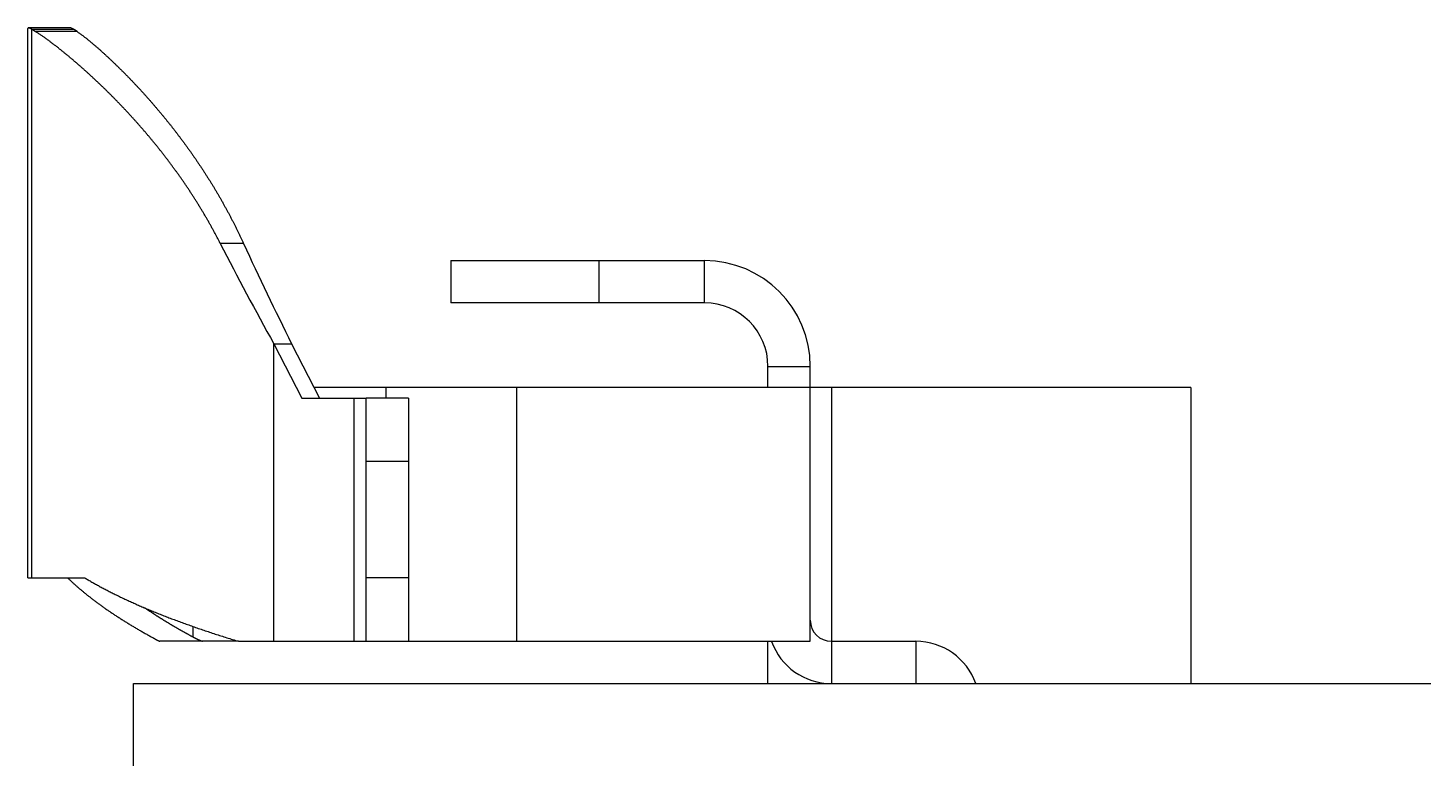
# Model space of a CAD drawing. Extents: x 16.7 to 47.9, y 2.6 to 52.9.
# Drawn here: x 16.68 to 23.28, y 29.31 to 32.77 of the extents above; entities that cross this region are included whole.
import ezdxf

# ---------------------------------------------------------------- set-up
doc = ezdxf.new("R2010")
doc.units = 0
doc.header["$LTSCALE"] = 16.335
doc.layers.get('0').update_dxf_attribs({"linetype": 'CONTINUOUS'})

msp = doc.modelspace()

# ---------------------------------------------------------------- linework, layer by layer
for p, q in [((16.6799, 30.1651), (16.6799, 32.7625)), ((16.6967, 32.7584), (16.6824, 32.7651)), ((16.8822, 32.7651), (16.6824, 32.7651)), ((16.6967, 32.7584), (16.6967, 30.1651)), ((16.6967, 32.7584), (16.8958, 32.7584)), ((16.7149, 32.7477), (16.6967, 32.7584)), ((16.9122, 32.7477), (16.7149, 32.7477)), ((16.8958, 32.7584), (16.8822, 32.7651)), ((16.9003, 32.7554), (16.8958, 32.7584)), ((16.9122, 32.7477), (16.9003, 32.7554)), ((17.6996, 31.7464), (17.5898, 31.7464)), ((18.6799, 31.6651), (18.6799, 31.4651)), ((18.6799, 31.6651), (19.8799, 31.6651)), ((19.3799, 31.6651), (19.3799, 31.4651)), ((19.8799, 31.4651), (19.8799, 31.6651)), ((19.8799, 31.4651), (18.6799, 31.4651)), ((17.8427, 29.8651), (17.8427, 31.2715)), ((17.8427, 31.2715), (17.9748, 31.0151)), ((17.8427, 31.2715), (17.9272, 31.2715)), ((17.9272, 31.2715), (18.0594, 31.0151)), ((20.1799, 31.0651), (20.1799, 31.1651)), ((20.1799, 31.1651), (20.3799, 31.1651)), ((20.3799, 29.8651), (20.3799, 31.1651)), ((17.9748, 31.0151), (18.2799, 31.0151)), ((18.3727, 31.0651), (18.0336, 31.0651)), ((18.2222, 29.8651), (18.2222, 31.0151)), ((18.2799, 29.8651), (18.2799, 31.0151)), ((18.4799, 31.0151), (18.2799, 31.0151)), ((18.3727, 31.0651), (18.3727, 31.0151)), ((18.9899, 31.0651), (18.3727, 31.0651)), ((18.4799, 31.0151), (18.4799, 29.8651)), ((18.9899, 31.0651), (18.9899, 29.8651)), ((20.4799, 31.0651), (18.9899, 31.0651)), ((20.4799, 31.0651), (20.4799, 29.6651)), ((22.1799, 31.0651), (20.4799, 31.0651)), ((22.1799, 31.0651), (22.1799, 29.6651)), ((18.4799, 30.7151), (18.2799, 30.7151)), ((16.6799, 30.1651), (16.9492, 30.1651)), ((18.4799, 30.1651), (18.2799, 30.1651)), ((17.4595, 29.9356), (17.4595, 29.8865)), ((17.6763, 29.8651), (17.3031, 29.8651)), ((17.6763, 29.8651), (18.2799, 29.8651)), ((18.2799, 29.8651), (20.3799, 29.8651)), ((20.1799, 29.6651), (20.1799, 29.8651)), ((20.4799, 29.8651), (20.8799, 29.8651)), ((20.8799, 29.8651), (20.8799, 29.6651)), ((17.1799, 28.9611), (17.1799, 29.6651)), ((17.1799, 29.6651), (47.3799, 29.6651))]:
    msp.add_line(p, q)
for points in [[(16.6824, 32.7651, 0), (16.6824, 32.7651, 0), (16.6824, 32.7651, 0), (16.6824, 32.7651, 0), (16.6823, 32.7651, 0), (16.6823, 32.7651, 0), (16.6823, 32.7651, 0), (16.6823, 32.7651, 0), (16.6822, 32.7651, 0), (16.6822, 32.7651, 0), (16.6822, 32.7651, 0), (16.6822, 32.7651, 0), (16.6821, 32.7651, 0), (16.6821, 32.7651, 0), (16.6821, 32.7651, 0), (16.6821, 32.7651, 0), (16.682, 32.7651, 0), (16.682, 32.7651, 0), (16.682, 32.7651, 0), (16.6819, 32.765, 0), (16.6819, 32.765, 0), (16.6819, 32.765, 0), (16.6819, 32.765, 0), (16.6818, 32.765, 0), (16.6818, 32.765, 0), (16.6818, 32.765, 0), (16.6818, 32.765, 0), (16.6817, 32.765, 0), (16.6817, 32.765, 0), (16.6817, 32.765, 0), (16.6817, 32.765, 0), (16.6816, 32.765, 0), (16.6816, 32.765, 0), (16.6816, 32.765, 0), (16.6816, 32.765, 0), (16.6815, 32.765, 0), (16.6815, 32.765, 0), (16.6815, 32.7649, 0), (16.6815, 32.7649, 0), (16.6814, 32.7649, 0), (16.6814, 32.7649, 0), (16.6814, 32.7649, 0), (16.6814, 32.7649, 0), (16.6813, 32.7649, 0), (16.6813, 32.7649, 0), (16.6813, 32.7649, 0), (16.6813, 32.7649, 0), (16.6813, 32.7649, 0), (16.6812, 32.7649, 0), (16.6812, 32.7648, 0), (16.6812, 32.7648, 0), (16.6812, 32.7648, 0), (16.6811, 32.7648, 0), (16.6811, 32.7648, 0), (16.6811, 32.7648, 0), (16.6811, 32.7648, 0), (16.681, 32.7648, 0), (16.681, 32.7648, 0), (16.681, 32.7647, 0), (16.681, 32.7647, 0), (16.681, 32.7647, 0), (16.6809, 32.7647, 0), (16.6809, 32.7647, 0), (16.6809, 32.7647, 0), (16.6809, 32.7647, 0), (16.6809, 32.7647, 0), (16.6808, 32.7646, 0), (16.6808, 32.7646, 0), (16.6808, 32.7646, 0), (16.6808, 32.7646, 0), (16.6808, 32.7646, 0), (16.6807, 32.7646, 0), (16.6807, 32.7645, 0), (16.6807, 32.7645, 0), (16.6807, 32.7645, 0), (16.6807, 32.7645, 0), (16.6806, 32.7645, 0), (16.6806, 32.7645, 0), (16.6806, 32.7644, 0), (16.6806, 32.7644, 0), (16.6806, 32.7644, 0), (16.6806, 32.7644, 0), (16.6805, 32.7644, 0), (16.6805, 32.7644, 0), (16.6805, 32.7643, 0), (16.6805, 32.7643, 0), (16.6805, 32.7643, 0), (16.6805, 32.7643, 0), (16.6805, 32.7643, 0), (16.6804, 32.7642, 0), (16.6804, 32.7642, 0), (16.6804, 32.7642, 0), (16.6804, 32.7642, 0), (16.6804, 32.7642, 0), (16.6804, 32.7641, 0), (16.6804, 32.7641, 0), (16.6804, 32.7641, 0), (16.6803, 32.7641, 0), (16.6803, 32.764, 0), (16.6803, 32.764, 0), (16.6803, 32.764, 0), (16.6803, 32.764, 0), (16.6803, 32.764, 0), (16.6803, 32.7639, 0), (16.6803, 32.7639, 0), (16.6803, 32.7639, 0), (16.6802, 32.7639, 0), (16.6802, 32.7638, 0), (16.6802, 32.7638, 0), (16.6802, 32.7638, 0), (16.6802, 32.7638, 0), (16.6802, 32.7637, 0), (16.6802, 32.7637, 0), (16.6802, 32.7637, 0), (16.6802, 32.7637, 0), (16.6802, 32.7637, 0), (16.6802, 32.7636, 0), (16.6802, 32.7636, 0), (16.6801, 32.7636, 0), (16.6801, 32.7636, 0), (16.6801, 32.7635, 0), (16.6801, 32.7635, 0), (16.6801, 32.7635, 0), (16.6801, 32.7635, 0), (16.6801, 32.7634, 0), (16.6801, 32.7634, 0), (16.6801, 32.7634, 0), (16.6801, 32.7634, 0), (16.6801, 32.7633, 0), (16.6801, 32.7633, 0), (16.6801, 32.7633, 0), (16.6801, 32.7633, 0), (16.6801, 32.7632, 0), (16.6801, 32.7632, 0), (16.6801, 32.7632, 0), (16.6801, 32.7631, 0), (16.6801, 32.7631, 0), (16.6801, 32.7631, 0), (16.68, 32.7631, 0), (16.68, 32.763, 0), (16.68, 32.763, 0), (16.68, 32.763, 0), (16.68, 32.763, 0), (16.68, 32.7629, 0), (16.68, 32.7629, 0), (16.68, 32.7629, 0), (16.68, 32.7629, 0), (16.68, 32.7628, 0), (16.68, 32.7628, 0), (16.68, 32.7628, 0), (16.68, 32.7628, 0), (16.68, 32.7627, 0), (16.68, 32.7627, 0), (16.68, 32.7627, 0), (16.68, 32.7627, 0), (16.68, 32.7626, 0), (16.68, 32.7626, 0), (16.68, 32.7626, 0), (16.68, 32.7626, 0), (16.68, 32.7625, 0)], [(17.5898, 31.7464, 0), (17.5881, 31.7498, 0), (17.5863, 31.7532, 0), (17.5846, 31.7566, 0), (17.5828, 31.76, 0), (17.5811, 31.7634, 0), (17.5793, 31.7668, 0), (17.5775, 31.7702, 0), (17.5757, 31.7736, 0), (17.574, 31.7769, 0), (17.5722, 31.7803, 0), (17.5704, 31.7837, 0), (17.5686, 31.7871, 0), (17.5668, 31.7905, 0), (17.565, 31.7938, 0), (17.5631, 31.7972, 0), (17.5613, 31.8006, 0), (17.5595, 31.8039, 0), (17.5577, 31.8073, 0), (17.5558, 31.8106, 0), (17.554, 31.814, 0), (17.5521, 31.8173, 0), (17.5503, 31.8207, 0), (17.5484, 31.824, 0), (17.5466, 31.8274, 0), (17.5447, 31.8307, 0), (17.5428, 31.8341, 0), (17.541, 31.8374, 0), (17.5391, 31.8407, 0), (17.5372, 31.844, 0), (17.5353, 31.8474, 0), (17.5334, 31.8507, 0), (17.5315, 31.854, 0), (17.5296, 31.8573, 0), (17.5277, 31.8607, 0), (17.5258, 31.864, 0), (17.5238, 31.8673, 0), (17.5219, 31.8706, 0), (17.52, 31.8739, 0), (17.518, 31.8772, 0), (17.5161, 31.8805, 0), (17.5142, 31.8838, 0), (17.5122, 31.8871, 0), (17.5102, 31.8904, 0), (17.5083, 31.8937, 0), (17.5063, 31.8969, 0), (17.5043, 31.9002, 0), (17.5024, 31.9035, 0), (17.5004, 31.9068, 0), (17.4984, 31.91, 0), (17.4964, 31.9133, 0), (17.4944, 31.9166, 0), (17.4924, 31.9198, 0), (17.4904, 31.9231, 0), (17.4884, 31.9264, 0), (17.4864, 31.9296, 0), (17.4843, 31.9329, 0), (17.4823, 31.9361, 0), (17.4803, 31.9394, 0), (17.4783, 31.9426, 0), (17.4762, 31.9459, 0), (17.4742, 31.9491, 0), (17.4721, 31.9523, 0), (17.4701, 31.9556, 0), (17.468, 31.9588, 0), (17.4659, 31.962, 0), (17.4639, 31.9652, 0), (17.4618, 31.9685, 0), (17.4597, 31.9717, 0), (17.4576, 31.9749, 0), (17.4556, 31.9781, 0), (17.4535, 31.9813, 0), (17.4514, 31.9845, 0), (17.4493, 31.9877, 0), (17.4472, 31.9909, 0), (17.4451, 31.9941, 0), (17.4429, 31.9973, 0), (17.4408, 32.0005, 0), (17.4387, 32.0037, 0), (17.4366, 32.0069, 0), (17.4344, 32.0101, 0), (17.4323, 32.0132, 0), (17.4302, 32.0164, 0), (17.428, 32.0196, 0), (17.4259, 32.0227, 0), (17.4237, 32.0259, 0), (17.4215, 32.0291, 0), (17.4194, 32.0322, 0), (17.4172, 32.0354, 0), (17.415, 32.0385, 0), (17.4129, 32.0417, 0), (17.4107, 32.0448, 0), (17.4085, 32.048, 0), (17.4063, 32.0511, 0), (17.4041, 32.0543, 0), (17.4019, 32.0574, 0), (17.3997, 32.0605, 0), (17.3975, 32.0637, 0), (17.3953, 32.0668, 0), (17.3931, 32.0699, 0), (17.3909, 32.073, 0), (17.3886, 32.0761, 0), (17.3864, 32.0793, 0), (17.3842, 32.0824, 0), (17.3819, 32.0855, 0), (17.3797, 32.0886, 0), (17.3774, 32.0917, 0), (17.3752, 32.0948, 0), (17.3729, 32.0979, 0), (17.3707, 32.101, 0), (17.3684, 32.104, 0), (17.3661, 32.1071, 0), (17.3639, 32.1102, 0), (17.3616, 32.1133, 0), (17.3593, 32.1164, 0), (17.357, 32.1194, 0), (17.3547, 32.1225, 0), (17.3525, 32.1256, 0), (17.3502, 32.1286, 0), (17.3479, 32.1317, 0), (17.3456, 32.1347, 0), (17.3432, 32.1378, 0), (17.3409, 32.1408, 0), (17.3386, 32.1439, 0), (17.3363, 32.1469, 0), (17.334, 32.15, 0), (17.3316, 32.153, 0), (17.3293, 32.156, 0), (17.327, 32.1591, 0), (17.3246, 32.1621, 0), (17.3223, 32.1651, 0), (17.3199, 32.1681, 0), (17.3176, 32.1711, 0), (17.3152, 32.1742, 0), (17.3129, 32.1772, 0), (17.3105, 32.1802, 0), (17.3081, 32.1832, 0), (17.3058, 32.1862, 0), (17.3034, 32.1892, 0), (17.301, 32.1922, 0), (17.2986, 32.1952, 0), (17.2962, 32.1981, 0), (17.2939, 32.2011, 0), (17.2915, 32.2041, 0), (17.2891, 32.2071, 0), (17.2867, 32.2101, 0), (17.2843, 32.213, 0), (17.2818, 32.216, 0), (17.2794, 32.219, 0), (17.277, 32.2219, 0), (17.2746, 32.2249, 0), (17.2722, 32.2278, 0), (17.2697, 32.2308, 0), (17.2673, 32.2337, 0), (17.2649, 32.2367, 0), (17.2624, 32.2396, 0), (17.26, 32.2426, 0), (17.2575, 32.2455, 0), (17.2551, 32.2484, 0), (17.2526, 32.2514, 0), (17.2502, 32.2543, 0), (17.2477, 32.2572, 0), (17.2452, 32.2601, 0), (17.2428, 32.2631, 0), (17.2403, 32.266, 0), (17.2378, 32.2689, 0), (17.2353, 32.2718, 0), (17.2328, 32.2747, 0), (17.2303, 32.2776, 0), (17.2278, 32.2805, 0), (17.2254, 32.2834, 0), (17.2229, 32.2863, 0), (17.2203, 32.2892, 0), (17.2178, 32.2921, 0), (17.2153, 32.2949, 0), (17.2128, 32.2978, 0), (17.2103, 32.3007, 0), (17.2078, 32.3036, 0), (17.2052, 32.3064, 0), (17.2027, 32.3093, 0), (17.2002, 32.3122, 0), (17.1976, 32.315, 0), (17.1951, 32.3179, 0), (17.1926, 32.3207, 0), (17.19, 32.3236, 0), (17.1875, 32.3264, 0), (17.1849, 32.3293, 0), (17.1823, 32.3321, 0), (17.1798, 32.335, 0), (17.1772, 32.3378, 0), (17.1746, 32.3406, 0), (17.1721, 32.3435, 0), (17.1695, 32.3463, 0), (17.1669, 32.3491, 0), (17.1643, 32.3519, 0), (17.1617, 32.3547, 0), (17.1592, 32.3576, 0), (17.1566, 32.3604, 0), (17.154, 32.3632, 0), (17.1514, 32.366, 0), (17.1488, 32.3688, 0), (17.1462, 32.3716, 0), (17.1435, 32.3744, 0), (17.1409, 32.3772, 0), (17.1383, 32.3799, 0), (17.1357, 32.3827, 0), (17.1331, 32.3855, 0), (17.1304, 32.3883, 0), (17.1278, 32.3911, 0), (17.1252, 32.3938, 0), (17.1225, 32.3966, 0), (17.1199, 32.3994, 0), (17.1172, 32.4021, 0), (17.1146, 32.4049, 0), (17.1119, 32.4076, 0), (17.1093, 32.4104, 0), (17.1066, 32.4131, 0), (17.104, 32.4159, 0), (17.1013, 32.4186, 0), (17.0986, 32.4214, 0), (17.096, 32.4241, 0), (17.0933, 32.4268, 0), (17.0906, 32.4296, 0), (17.0879, 32.4323, 0), (17.0852, 32.435, 0), (17.0825, 32.4377, 0), (17.0799, 32.4404, 0), (17.0772, 32.4432, 0), (17.0745, 32.4459, 0), (17.0718, 32.4486, 0), (17.0691, 32.4513, 0), (17.0663, 32.454, 0), (17.0636, 32.4567, 0), (17.0609, 32.4594, 0), (17.0582, 32.462, 0), (17.0555, 32.4647, 0), (17.0527, 32.4674, 0), (17.05, 32.4701, 0), (17.0473, 32.4728, 0), (17.0446, 32.4754, 0), (17.0418, 32.4781, 0), (17.0391, 32.4808, 0), (17.0363, 32.4834, 0), (17.0336, 32.4861, 0), (17.0308, 32.4887, 0), (17.0281, 32.4914, 0), (17.0253, 32.494, 0), (17.0225, 32.4967, 0), (17.0198, 32.4993, 0), (17.017, 32.502, 0), (17.0142, 32.5046, 0), (17.0115, 32.5072, 0), (17.0087, 32.5099, 0), (17.0059, 32.5125, 0), (17.0031, 32.5151, 0), (17.0003, 32.5177, 0), (16.9975, 32.5203, 0), (16.9947, 32.5229, 0), (16.992, 32.5255, 0), (16.9892, 32.5281, 0), (16.9863, 32.5307, 0), (16.9835, 32.5333, 0), (16.9807, 32.5359, 0), (16.9779, 32.5385, 0), (16.9751, 32.5411, 0), (16.9723, 32.5437, 0), (16.9694, 32.5463, 0), (16.9666, 32.5488, 0), (16.9638, 32.5514, 0), (16.961, 32.554, 0), (16.9581, 32.5565, 0), (16.9553, 32.5591, 0), (16.9524, 32.5616, 0), (16.9496, 32.5642, 0), (16.9467, 32.5667, 0), (16.9439, 32.5693, 0), (16.941, 32.5718, 0), (16.9382, 32.5744, 0), (16.9353, 32.5769, 0), (16.9324, 32.5794, 0), (16.9296, 32.582, 0), (16.9267, 32.5845, 0), (16.9238, 32.587, 0), (16.9209, 32.5895, 0), (16.918, 32.592, 0), (16.9152, 32.5945, 0), (16.9123, 32.597, 0), (16.9094, 32.5995, 0), (16.9065, 32.602, 0), (16.9036, 32.6045, 0), (16.9007, 32.607, 0), (16.8978, 32.6095, 0), (16.8948, 32.612, 0), (16.8919, 32.6144, 0), (16.889, 32.6169, 0), (16.8861, 32.6194, 0), (16.8832, 32.6218, 0), (16.8802, 32.6243, 0), (16.8773, 32.6268, 0), (16.8744, 32.6292, 0), (16.8714, 32.6316, 0), (16.8685, 32.6341, 0), (16.8655, 32.6365, 0), (16.8626, 32.639, 0), (16.8596, 32.6414, 0), (16.8567, 32.6438, 0), (16.8537, 32.6462, 0), (16.8508, 32.6487, 0), (16.8478, 32.6511, 0), (16.8448, 32.6535, 0), (16.8419, 32.6559, 0), (16.8389, 32.6583, 0), (16.8359, 32.6607, 0), (16.8329, 32.6631, 0), (16.8299, 32.6654, 0), (16.8269, 32.6678, 0), (16.8239, 32.6702, 0), (16.8209, 32.6726, 0), (16.8179, 32.6749, 0), (16.8149, 32.6773, 0), (16.8119, 32.6796, 0), (16.8088, 32.682, 0), (16.8058, 32.6843, 0), (16.8028, 32.6866, 0), (16.7997, 32.6889, 0), (16.7967, 32.6913, 0), (16.7937, 32.6936, 0), (16.7906, 32.6959, 0), (16.7875, 32.6981, 0), (16.7845, 32.7004, 0), (16.7814, 32.7027, 0), (16.7783, 32.705, 0), (16.7752, 32.7072, 0), (16.7721, 32.7095, 0), (16.769, 32.7117, 0), (16.7659, 32.714, 0), (16.7628, 32.7162, 0), (16.7597, 32.7184, 0), (16.7566, 32.7206, 0), (16.7534, 32.7228, 0), (16.7503, 32.725, 0), (16.7472, 32.7271, 0), (16.744, 32.7293, 0), (16.7408, 32.7314, 0), (16.7376, 32.7335, 0), (16.7344, 32.7356, 0), (16.7312, 32.7377, 0), (16.728, 32.7398, 0), (16.7248, 32.7418, 0), (16.7215, 32.7438, 0), (16.7182, 32.7457, 0), (16.7149, 32.7477, 0)], [(16.9122, 32.7477, 0), (16.9153, 32.7457, 0), (16.9183, 32.7436, 0), (16.9214, 32.7416, 0), (16.9244, 32.7395, 0), (16.9274, 32.7374, 0), (16.9303, 32.7352, 0), (16.9333, 32.7331, 0), (16.9362, 32.7309, 0), (16.9392, 32.7287, 0), (16.9421, 32.7265, 0), (16.945, 32.7243, 0), (16.9479, 32.722, 0), (16.9508, 32.7198, 0), (16.9537, 32.7175, 0), (16.9565, 32.7152, 0), (16.9594, 32.713, 0), (16.9622, 32.7107, 0), (16.9651, 32.7084, 0), (16.9679, 32.7061, 0), (16.9708, 32.7037, 0), (16.9736, 32.7014, 0), (16.9764, 32.6991, 0), (16.9792, 32.6968, 0), (16.9821, 32.6944, 0), (16.9849, 32.6921, 0), (16.9877, 32.6897, 0), (16.9905, 32.6873, 0), (16.9933, 32.685, 0), (16.996, 32.6826, 0), (16.9988, 32.6802, 0), (17.0016, 32.6778, 0), (17.0044, 32.6754, 0), (17.0071, 32.673, 0), (17.0099, 32.6706, 0), (17.0126, 32.6682, 0), (17.0154, 32.6658, 0), (17.0181, 32.6633, 0), (17.0209, 32.6609, 0), (17.0236, 32.6585, 0), (17.0263, 32.656, 0), (17.029, 32.6536, 0), (17.0318, 32.6511, 0), (17.0345, 32.6487, 0), (17.0372, 32.6462, 0), (17.0399, 32.6437, 0), (17.0426, 32.6413, 0), (17.0453, 32.6388, 0), (17.048, 32.6363, 0), (17.0507, 32.6338, 0), (17.0534, 32.6314, 0), (17.0561, 32.6289, 0), (17.0588, 32.6264, 0), (17.0615, 32.6239, 0), (17.0641, 32.6214, 0), (17.0668, 32.6189, 0), (17.0695, 32.6164, 0), (17.0721, 32.6139, 0), (17.0748, 32.6114, 0), (17.0775, 32.6088, 0), (17.0801, 32.6063, 0), (17.0828, 32.6038, 0), (17.0854, 32.6013, 0), (17.0881, 32.5987, 0), (17.0907, 32.5962, 0), (17.0933, 32.5937, 0), (17.096, 32.5911, 0), (17.0986, 32.5886, 0), (17.1012, 32.586, 0), (17.1039, 32.5835, 0), (17.1065, 32.5809, 0), (17.1091, 32.5783, 0), (17.1117, 32.5758, 0), (17.1143, 32.5732, 0), (17.1169, 32.5706, 0), (17.1195, 32.5681, 0), (17.1221, 32.5655, 0), (17.1247, 32.5629, 0), (17.1273, 32.5603, 0), (17.1299, 32.5577, 0), (17.1325, 32.5551, 0), (17.1351, 32.5525, 0), (17.1377, 32.5499, 0), (17.1402, 32.5473, 0), (17.1428, 32.5447, 0), (17.1454, 32.5421, 0), (17.1479, 32.5395, 0), (17.1505, 32.5369, 0), (17.1531, 32.5343, 0), (17.1556, 32.5317, 0), (17.1582, 32.529, 0), (17.1607, 32.5264, 0), (17.1633, 32.5238, 0), (17.1658, 32.5211, 0), (17.1683, 32.5185, 0), (17.1709, 32.5159, 0), (17.1734, 32.5132, 0), (17.1759, 32.5106, 0), (17.1785, 32.5079, 0), (17.181, 32.5053, 0), (17.1835, 32.5026, 0), (17.186, 32.4999, 0), (17.1885, 32.4973, 0), (17.191, 32.4946, 0), (17.1936, 32.4919, 0), (17.1961, 32.4893, 0), (17.1986, 32.4866, 0), (17.201, 32.4839, 0), (17.2035, 32.4812, 0), (17.206, 32.4785, 0), (17.2085, 32.4758, 0), (17.211, 32.4732, 0), (17.2135, 32.4705, 0), (17.216, 32.4678, 0), (17.2184, 32.4651, 0), (17.2209, 32.4623, 0), (17.2234, 32.4596, 0), (17.2258, 32.4569, 0), (17.2283, 32.4542, 0), (17.2307, 32.4515, 0), (17.2332, 32.4488, 0), (17.2356, 32.4461, 0), (17.2381, 32.4433, 0), (17.2405, 32.4406, 0), (17.243, 32.4379, 0), (17.2454, 32.4351, 0), (17.2478, 32.4324, 0), (17.2503, 32.4297, 0), (17.2527, 32.4269, 0), (17.2551, 32.4242, 0), (17.2575, 32.4214, 0), (17.2599, 32.4187, 0), (17.2623, 32.4159, 0), (17.2648, 32.4131, 0), (17.2672, 32.4104, 0), (17.2696, 32.4076, 0), (17.272, 32.4048, 0), (17.2744, 32.4021, 0), (17.2767, 32.3993, 0), (17.2791, 32.3965, 0), (17.2815, 32.3937, 0), (17.2839, 32.391, 0), (17.2863, 32.3882, 0), (17.2886, 32.3854, 0), (17.291, 32.3826, 0), (17.2934, 32.3798, 0), (17.2958, 32.377, 0), (17.2981, 32.3742, 0), (17.3005, 32.3714, 0), (17.3028, 32.3686, 0), (17.3052, 32.3658, 0), (17.3075, 32.363, 0), (17.3099, 32.3602, 0), (17.3122, 32.3574, 0), (17.3145, 32.3545, 0), (17.3169, 32.3517, 0), (17.3192, 32.3489, 0), (17.3215, 32.3461, 0), (17.3239, 32.3432, 0), (17.3262, 32.3404, 0), (17.3285, 32.3376, 0), (17.3308, 32.3347, 0), (17.3331, 32.3319, 0), (17.3354, 32.329, 0), (17.3377, 32.3262, 0), (17.34, 32.3233, 0), (17.3423, 32.3205, 0), (17.3446, 32.3176, 0), (17.3469, 32.3148, 0), (17.3492, 32.3119, 0), (17.3514, 32.309, 0), (17.3537, 32.3062, 0), (17.356, 32.3033, 0), (17.3583, 32.3004, 0), (17.3605, 32.2975, 0), (17.3628, 32.2947, 0), (17.3651, 32.2918, 0), (17.3673, 32.2889, 0), (17.3696, 32.286, 0), (17.3718, 32.2831, 0), (17.3741, 32.2802, 0), (17.3763, 32.2773, 0), (17.3785, 32.2744, 0), (17.3808, 32.2715, 0), (17.383, 32.2686, 0), (17.3852, 32.2657, 0), (17.3875, 32.2628, 0), (17.3897, 32.2599, 0), (17.3919, 32.257, 0), (17.3941, 32.2541, 0), (17.3963, 32.2512, 0), (17.3985, 32.2482, 0), (17.4007, 32.2453, 0), (17.4029, 32.2424, 0), (17.4051, 32.2394, 0), (17.4073, 32.2365, 0), (17.4095, 32.2336, 0), (17.4117, 32.2306, 0), (17.4138, 32.2277, 0), (17.416, 32.2247, 0), (17.4182, 32.2218, 0), (17.4204, 32.2188, 0), (17.4225, 32.2159, 0), (17.4247, 32.2129, 0), (17.4268, 32.21, 0), (17.429, 32.207, 0), (17.4312, 32.2041, 0), (17.4333, 32.2011, 0), (17.4354, 32.1981, 0), (17.4376, 32.1951, 0), (17.4397, 32.1922, 0), (17.4418, 32.1892, 0), (17.444, 32.1862, 0), (17.4461, 32.1832, 0), (17.4482, 32.1802, 0), (17.4503, 32.1772, 0), (17.4524, 32.1743, 0), (17.4545, 32.1713, 0), (17.4567, 32.1683, 0), (17.4588, 32.1653, 0), (17.4609, 32.1623, 0), (17.4629, 32.1592, 0), (17.465, 32.1562, 0), (17.4671, 32.1532, 0), (17.4692, 32.1502, 0), (17.4713, 32.1472, 0), (17.4734, 32.1442, 0), (17.4754, 32.1412, 0), (17.4775, 32.1381, 0), (17.4795, 32.1351, 0), (17.4816, 32.1321, 0), (17.4837, 32.129, 0), (17.4857, 32.126, 0), (17.4878, 32.123, 0), (17.4898, 32.1199, 0), (17.4918, 32.1169, 0), (17.4939, 32.1138, 0), (17.4959, 32.1108, 0), (17.4979, 32.1077, 0), (17.5, 32.1047, 0), (17.502, 32.1016, 0), (17.504, 32.0985, 0), (17.506, 32.0955, 0), (17.508, 32.0924, 0), (17.51, 32.0893, 0), (17.512, 32.0863, 0), (17.514, 32.0832, 0), (17.516, 32.0801, 0), (17.518, 32.077, 0), (17.52, 32.074, 0), (17.5219, 32.0709, 0), (17.5239, 32.0678, 0), (17.5259, 32.0647, 0), (17.5279, 32.0616, 0), (17.5298, 32.0585, 0), (17.5318, 32.0554, 0), (17.5337, 32.0523, 0), (17.5357, 32.0492, 0), (17.5376, 32.0461, 0), (17.5396, 32.043, 0), (17.5415, 32.0399, 0), (17.5434, 32.0367, 0), (17.5454, 32.0336, 0), (17.5473, 32.0305, 0), (17.5492, 32.0274, 0), (17.5511, 32.0243, 0), (17.5531, 32.0211, 0), (17.555, 32.018, 0), (17.5569, 32.0149, 0), (17.5588, 32.0117, 0), (17.5607, 32.0086, 0), (17.5626, 32.0054, 0), (17.5644, 32.0023, 0), (17.5663, 31.9992, 0), (17.5682, 31.996, 0), (17.5701, 31.9929, 0), (17.572, 31.9897, 0), (17.5738, 31.9865, 0), (17.5757, 31.9834, 0), (17.5775, 31.9802, 0), (17.5794, 31.9771, 0), (17.5813, 31.9739, 0), (17.5831, 31.9707, 0), (17.5849, 31.9676, 0), (17.5868, 31.9644, 0), (17.5886, 31.9612, 0), (17.5904, 31.958, 0), (17.5923, 31.9548, 0), (17.5941, 31.9517, 0), (17.5959, 31.9485, 0), (17.5977, 31.9453, 0), (17.5995, 31.9421, 0), (17.6013, 31.9389, 0), (17.6031, 31.9357, 0), (17.6049, 31.9325, 0), (17.6067, 31.9293, 0), (17.6085, 31.9261, 0), (17.6103, 31.9229, 0), (17.612, 31.9197, 0), (17.6138, 31.9165, 0), (17.6156, 31.9133, 0), (17.6173, 31.9101, 0), (17.6191, 31.9068, 0), (17.6209, 31.9036, 0), (17.6226, 31.9004, 0), (17.6243, 31.8972, 0), (17.6261, 31.8939, 0), (17.6278, 31.8907, 0), (17.6296, 31.8875, 0), (17.6313, 31.8843, 0), (17.633, 31.881, 0), (17.6347, 31.8778, 0), (17.6364, 31.8745, 0), (17.6381, 31.8713, 0), (17.6398, 31.868, 0), (17.6415, 31.8648, 0), (17.6432, 31.8615, 0), (17.6449, 31.8583, 0), (17.6466, 31.855, 0), (17.6483, 31.8518, 0), (17.65, 31.8485, 0), (17.6516, 31.8453, 0), (17.6533, 31.842, 0), (17.655, 31.8387, 0), (17.6566, 31.8355, 0), (17.6583, 31.8322, 0), (17.6599, 31.8289, 0), (17.6616, 31.8256, 0), (17.6632, 31.8224, 0), (17.6649, 31.8191, 0), (17.6665, 31.8158, 0), (17.6681, 31.8125, 0), (17.6697, 31.8092, 0), (17.6713, 31.806, 0), (17.673, 31.8027, 0), (17.6746, 31.7994, 0), (17.6762, 31.7961, 0), (17.6778, 31.7928, 0), (17.6794, 31.7895, 0), (17.6809, 31.7862, 0), (17.6825, 31.7829, 0), (17.6841, 31.7796, 0), (17.6857, 31.7763, 0), (17.6872, 31.773, 0), (17.6888, 31.7696, 0), (17.6904, 31.7663, 0), (17.6919, 31.763, 0), (17.6935, 31.7597, 0), (17.695, 31.7564, 0), (17.6966, 31.7531, 0), (17.6981, 31.7497, 0), (17.6996, 31.7464, 0)], [(16.8678, 30.1651, 0), (16.8702, 30.1628, 0), (16.8727, 30.1605, 0), (16.8751, 30.1581, 0), (16.8775, 30.1558, 0), (16.88, 30.1535, 0), (16.8825, 30.1512, 0), (16.8849, 30.1488, 0), (16.8874, 30.1465, 0), (16.89, 30.1442, 0), (16.8925, 30.1419, 0), (16.895, 30.1396, 0), (16.8976, 30.1372, 0), (16.9002, 30.1349, 0), (16.9028, 30.1326, 0), (16.9054, 30.1303, 0), (16.908, 30.128, 0), (16.9106, 30.1256, 0), (16.9133, 30.1233, 0), (16.9159, 30.121, 0), (16.9186, 30.1187, 0), (16.9213, 30.1164, 0), (16.924, 30.114, 0), (16.9267, 30.1117, 0), (16.9295, 30.1094, 0), (16.9322, 30.1071, 0), (16.935, 30.1048, 0), (16.9378, 30.1024, 0), (16.9406, 30.1001, 0), (16.9434, 30.0978, 0), (16.9462, 30.0955, 0), (16.949, 30.0932, 0), (16.9519, 30.0909, 0), (16.9548, 30.0885, 0), (16.9576, 30.0862, 0), (16.9605, 30.0839, 0), (16.9635, 30.0816, 0), (16.9664, 30.0793, 0), (16.9693, 30.077, 0), (16.9723, 30.0747, 0), (16.9752, 30.0723, 0), (16.9782, 30.07, 0), (16.9812, 30.0677, 0), (16.9842, 30.0654, 0), (16.9873, 30.0631, 0), (16.9903, 30.0608, 0), (16.9934, 30.0585, 0), (16.9964, 30.0561, 0), (16.9995, 30.0538, 0), (17.0026, 30.0515, 0), (17.0057, 30.0492, 0), (17.0089, 30.0469, 0), (17.012, 30.0446, 0), (17.0151, 30.0423, 0), (17.0183, 30.04, 0), (17.0215, 30.0377, 0), (17.0247, 30.0354, 0), (17.0279, 30.0331, 0), (17.0311, 30.0308, 0), (17.0344, 30.0285, 0), (17.0376, 30.0261, 0), (17.0409, 30.0238, 0), (17.0442, 30.0215, 0), (17.0475, 30.0192, 0), (17.0508, 30.0169, 0), (17.0541, 30.0146, 0), (17.0575, 30.0123, 0), (17.0608, 30.01, 0), (17.0642, 30.0077, 0), (17.0676, 30.0054, 0), (17.0709, 30.0031, 0), (17.0744, 30.0008, 0), (17.0778, 29.9985, 0), (17.0812, 29.9962, 0), (17.0847, 29.9939, 0), (17.0881, 29.9916, 0), (17.0916, 29.9894, 0), (17.0951, 29.9871, 0), (17.0986, 29.9848, 0), (17.1021, 29.9825, 0), (17.1057, 29.9802, 0), (17.1092, 29.9779, 0), (17.1128, 29.9756, 0), (17.1164, 29.9733, 0), (17.1199, 29.971, 0), (17.1236, 29.9687, 0), (17.1272, 29.9664, 0), (17.1308, 29.9642, 0), (17.1344, 29.9619, 0), (17.1381, 29.9596, 0), (17.1418, 29.9573, 0), (17.1455, 29.955, 0), (17.1492, 29.9527, 0), (17.1529, 29.9505, 0), (17.1566, 29.9482, 0), (17.1603, 29.9459, 0), (17.1641, 29.9436, 0), (17.1679, 29.9413, 0), (17.1717, 29.9391, 0), (17.1754, 29.9368, 0), (17.1793, 29.9345, 0), (17.1831, 29.9322, 0), (17.1869, 29.93, 0), (17.1908, 29.9277, 0), (17.1946, 29.9254, 0), (17.1985, 29.9232, 0), (17.2024, 29.9209, 0), (17.2063, 29.9186, 0), (17.2102, 29.9163, 0), (17.2141, 29.9141, 0), (17.2181, 29.9118, 0), (17.222, 29.9096, 0), (17.226, 29.9073, 0), (17.23, 29.905, 0), (17.234, 29.9028, 0), (17.238, 29.9005, 0), (17.242, 29.8982, 0), (17.2461, 29.896, 0), (17.2501, 29.8937, 0), (17.2542, 29.8915, 0), (17.2583, 29.8892, 0), (17.2624, 29.887, 0), (17.2665, 29.8847, 0), (17.2706, 29.8825, 0), (17.2747, 29.8802, 0), (17.2789, 29.878, 0), (17.283, 29.8757, 0), (17.2872, 29.8735, 0), (17.2914, 29.8712, 0)], [(16.9492, 30.1651, 0), (16.9533, 30.1626, 0), (16.9573, 30.1602, 0), (16.9615, 30.1577, 0), (16.9656, 30.1553, 0), (16.9698, 30.1528, 0), (16.974, 30.1504, 0), (16.9782, 30.1479, 0), (16.9825, 30.1455, 0), (16.9868, 30.143, 0), (16.9911, 30.1406, 0), (16.9954, 30.1381, 0), (16.9998, 30.1357, 0), (17.0042, 30.1332, 0), (17.0086, 30.1308, 0), (17.0131, 30.1283, 0), (17.0176, 30.1259, 0), (17.0221, 30.1234, 0), (17.0266, 30.121, 0), (17.0312, 30.1185, 0), (17.0358, 30.1161, 0), (17.0404, 30.1136, 0), (17.0451, 30.1112, 0), (17.0497, 30.1087, 0), (17.0545, 30.1063, 0), (17.0592, 30.1038, 0), (17.0639, 30.1014, 0), (17.0687, 30.099, 0), (17.0736, 30.0965, 0), (17.0784, 30.0941, 0), (17.0833, 30.0916, 0), (17.0882, 30.0892, 0), (17.0931, 30.0868, 0), (17.098, 30.0843, 0), (17.103, 30.0819, 0), (17.108, 30.0795, 0), (17.113, 30.0771, 0), (17.1181, 30.0746, 0), (17.1232, 30.0722, 0), (17.1283, 30.0698, 0), (17.1334, 30.0674, 0), (17.1386, 30.0649, 0), (17.1438, 30.0625, 0), (17.149, 30.0601, 0), (17.1542, 30.0577, 0), (17.1595, 30.0553, 0), (17.1648, 30.0529, 0), (17.1701, 30.0504, 0), (17.1754, 30.048, 0), (17.1808, 30.0456, 0), (17.1862, 30.0432, 0), (17.1916, 30.0408, 0), (17.197, 30.0384, 0), (17.2025, 30.036, 0), (17.208, 30.0336, 0), (17.2135, 30.0312, 0), (17.2191, 30.0288, 0), (17.2246, 30.0265, 0), (17.2302, 30.0241, 0), (17.2358, 30.0217, 0), (17.2415, 30.0193, 0), (17.2471, 30.0169, 0), (17.2528, 30.0146, 0), (17.2585, 30.0122, 0), (17.2643, 30.0098, 0), (17.27, 30.0074, 0), (17.2758, 30.0051, 0), (17.2816, 30.0027, 0), (17.2874, 30.0003, 0), (17.2933, 29.998, 0), (17.2992, 29.9956, 0), (17.3051, 29.9933, 0), (17.311, 29.9909, 0), (17.3169, 29.9886, 0), (17.3229, 29.9862, 0), (17.3289, 29.9839, 0), (17.3349, 29.9816, 0), (17.3409, 29.9792, 0), (17.347, 29.9769, 0), (17.3531, 29.9746, 0), (17.3592, 29.9722, 0), (17.3653, 29.9699, 0), (17.3714, 29.9676, 0), (17.3776, 29.9653, 0), (17.3838, 29.963, 0), (17.39, 29.9607, 0), (17.3963, 29.9583, 0), (17.4025, 29.956, 0), (17.4088, 29.9537, 0), (17.4151, 29.9515, 0), (17.4214, 29.9492, 0), (17.4278, 29.9469, 0), (17.4341, 29.9446, 0), (17.4405, 29.9423, 0), (17.4469, 29.94, 0), (17.4533, 29.9378, 0), (17.4598, 29.9355, 0), (17.4662, 29.9332, 0), (17.4727, 29.931, 0), (17.4792, 29.9287, 0), (17.4858, 29.9264, 0), (17.4923, 29.9242, 0), (17.4989, 29.922, 0), (17.5055, 29.9197, 0), (17.5121, 29.9175, 0), (17.5187, 29.9152, 0), (17.5254, 29.913, 0), (17.532, 29.9108, 0), (17.5387, 29.9086, 0), (17.5454, 29.9063, 0), (17.5521, 29.9041, 0), (17.5589, 29.9019, 0), (17.5656, 29.8997, 0), (17.5724, 29.8975, 0), (17.5792, 29.8953, 0), (17.586, 29.8931, 0), (17.5929, 29.891, 0), (17.5997, 29.8888, 0), (17.6066, 29.8866, 0), (17.6135, 29.8844, 0), (17.6204, 29.8823, 0), (17.6273, 29.8801, 0), (17.6343, 29.8779, 0), (17.6412, 29.8758, 0), (17.6482, 29.8736, 0), (17.6552, 29.8715, 0), (17.6622, 29.8694, 0), (17.6693, 29.8672, 0), (17.6763, 29.8651, 0)], [(17.2318, 30.0244, 0), (17.2334, 30.0233, 0), (17.235, 30.0222, 0), (17.2365, 30.0211, 0), (17.2381, 30.0201, 0), (17.2397, 30.019, 0), (17.2413, 30.0179, 0), (17.2429, 30.0168, 0), (17.2445, 30.0157, 0), (17.2461, 30.0146, 0), (17.2477, 30.0135, 0), (17.2493, 30.0124, 0), (17.2509, 30.0114, 0), (17.2525, 30.0103, 0), (17.2541, 30.0092, 0), (17.2557, 30.0081, 0), (17.2574, 30.007, 0), (17.259, 30.0059, 0), (17.2606, 30.0048, 0), (17.2623, 30.0037, 0), (17.2639, 30.0027, 0), (17.2655, 30.0016, 0), (17.2672, 30.0005, 0), (17.2688, 29.9994, 0), (17.2705, 29.9983, 0), (17.2721, 29.9972, 0), (17.2738, 29.9961, 0), (17.2754, 29.9951, 0), (17.2771, 29.994, 0), (17.2788, 29.9929, 0), (17.2804, 29.9918, 0), (17.2821, 29.9907, 0), (17.2838, 29.9896, 0), (17.2854, 29.9885, 0), (17.2871, 29.9875, 0), (17.2888, 29.9864, 0), (17.2905, 29.9853, 0), (17.2922, 29.9842, 0), (17.2939, 29.9831, 0), (17.2956, 29.982, 0), (17.2973, 29.981, 0), (17.299, 29.9799, 0), (17.3007, 29.9788, 0), (17.3024, 29.9777, 0), (17.3041, 29.9766, 0), (17.3058, 29.9756, 0), (17.3076, 29.9745, 0), (17.3093, 29.9734, 0), (17.311, 29.9723, 0), (17.3127, 29.9712, 0), (17.3145, 29.9701, 0), (17.3162, 29.9691, 0), (17.3179, 29.968, 0), (17.3197, 29.9669, 0), (17.3214, 29.9658, 0), (17.3232, 29.9647, 0), (17.3249, 29.9637, 0), (17.3267, 29.9626, 0), (17.3285, 29.9615, 0), (17.3302, 29.9604, 0), (17.332, 29.9594, 0), (17.3337, 29.9583, 0), (17.3355, 29.9572, 0), (17.3373, 29.9561, 0), (17.3391, 29.955, 0), (17.3409, 29.954, 0), (17.3426, 29.9529, 0), (17.3444, 29.9518, 0), (17.3462, 29.9507, 0), (17.348, 29.9497, 0), (17.3498, 29.9486, 0), (17.3516, 29.9475, 0), (17.3534, 29.9464, 0), (17.3552, 29.9453, 0), (17.357, 29.9443, 0), (17.3589, 29.9432, 0), (17.3607, 29.9421, 0), (17.3625, 29.941, 0), (17.3643, 29.94, 0), (17.3661, 29.9389, 0), (17.368, 29.9378, 0), (17.3698, 29.9367, 0), (17.3716, 29.9357, 0), (17.3735, 29.9346, 0), (17.3753, 29.9335, 0), (17.3772, 29.9325, 0), (17.379, 29.9314, 0), (17.3809, 29.9303, 0), (17.3827, 29.9292, 0), (17.3846, 29.9282, 0), (17.3864, 29.9271, 0), (17.3883, 29.926, 0), (17.3902, 29.9249, 0), (17.392, 29.9239, 0), (17.3939, 29.9228, 0), (17.3958, 29.9217, 0), (17.3977, 29.9207, 0), (17.3996, 29.9196, 0), (17.4014, 29.9185, 0), (17.4033, 29.9174, 0), (17.4052, 29.9164, 0), (17.4071, 29.9153, 0), (17.409, 29.9142, 0), (17.4109, 29.9132, 0), (17.4128, 29.9121, 0), (17.4147, 29.911, 0), (17.4167, 29.91, 0), (17.4186, 29.9089, 0), (17.4205, 29.9078, 0), (17.4224, 29.9068, 0), (17.4243, 29.9057, 0), (17.4263, 29.9046, 0), (17.4282, 29.9036, 0), (17.4301, 29.9025, 0), (17.4321, 29.9014, 0), (17.434, 29.9004, 0), (17.436, 29.8993, 0), (17.4379, 29.8982, 0), (17.4398, 29.8972, 0), (17.4418, 29.8961, 0), (17.4438, 29.895, 0), (17.4457, 29.894, 0), (17.4477, 29.8929, 0), (17.4496, 29.8918, 0), (17.4516, 29.8908, 0), (17.4536, 29.8897, 0), (17.4556, 29.8887, 0), (17.4575, 29.8876, 0), (17.4595, 29.8865, 0)], [(17.2914, 29.8712, 0), (17.2915, 29.8712, 0), (17.2915, 29.8711, 0), (17.2916, 29.8711, 0), (17.2917, 29.871, 0), (17.2918, 29.871, 0), (17.2919, 29.8709, 0), (17.292, 29.8709, 0), (17.2921, 29.8708, 0), (17.2922, 29.8708, 0), (17.2923, 29.8707, 0), (17.2924, 29.8707, 0), (17.2924, 29.8707, 0), (17.2925, 29.8706, 0), (17.2926, 29.8706, 0), (17.2927, 29.8705, 0), (17.2928, 29.8705, 0), (17.2929, 29.8704, 0), (17.293, 29.8704, 0), (17.2931, 29.8703, 0), (17.2932, 29.8703, 0), (17.2933, 29.8702, 0), (17.2933, 29.8702, 0), (17.2934, 29.8701, 0), (17.2935, 29.8701, 0), (17.2936, 29.87, 0), (17.2937, 29.87, 0), (17.2938, 29.8699, 0), (17.2939, 29.8699, 0), (17.294, 29.8698, 0), (17.2941, 29.8698, 0), (17.2942, 29.8697, 0), (17.2943, 29.8697, 0), (17.2943, 29.8696, 0), (17.2944, 29.8696, 0), (17.2945, 29.8695, 0), (17.2946, 29.8695, 0), (17.2947, 29.8695, 0), (17.2948, 29.8694, 0), (17.2949, 29.8694, 0), (17.295, 29.8693, 0), (17.2951, 29.8693, 0), (17.2952, 29.8692, 0), (17.2953, 29.8692, 0), (17.2953, 29.8691, 0), (17.2954, 29.8691, 0), (17.2955, 29.869, 0), (17.2956, 29.869, 0), (17.2957, 29.8689, 0), (17.2958, 29.8689, 0), (17.2959, 29.8688, 0), (17.296, 29.8688, 0), (17.2961, 29.8687, 0), (17.2962, 29.8687, 0), (17.2963, 29.8686, 0), (17.2964, 29.8686, 0), (17.2964, 29.8685, 0), (17.2965, 29.8685, 0), (17.2966, 29.8684, 0), (17.2967, 29.8684, 0), (17.2968, 29.8683, 0), (17.2969, 29.8683, 0), (17.297, 29.8683, 0), (17.2971, 29.8682, 0), (17.2972, 29.8682, 0), (17.2973, 29.8681, 0), (17.2974, 29.8681, 0), (17.2975, 29.868, 0), (17.2975, 29.868, 0), (17.2976, 29.8679, 0), (17.2977, 29.8679, 0), (17.2978, 29.8678, 0), (17.2979, 29.8678, 0), (17.298, 29.8677, 0), (17.2981, 29.8677, 0), (17.2982, 29.8676, 0), (17.2983, 29.8676, 0), (17.2984, 29.8675, 0), (17.2985, 29.8675, 0), (17.2986, 29.8674, 0), (17.2987, 29.8674, 0), (17.2987, 29.8673, 0), (17.2988, 29.8673, 0), (17.2989, 29.8672, 0), (17.299, 29.8672, 0), (17.2991, 29.8672, 0), (17.2992, 29.8671, 0), (17.2993, 29.8671, 0), (17.2994, 29.867, 0), (17.2995, 29.867, 0), (17.2996, 29.8669, 0), (17.2997, 29.8669, 0), (17.2998, 29.8668, 0), (17.2999, 29.8668, 0), (17.2999, 29.8667, 0), (17.3, 29.8667, 0), (17.3001, 29.8666, 0), (17.3002, 29.8666, 0), (17.3003, 29.8665, 0), (17.3004, 29.8665, 0), (17.3005, 29.8664, 0), (17.3006, 29.8664, 0), (17.3007, 29.8663, 0), (17.3008, 29.8663, 0), (17.3009, 29.8662, 0), (17.301, 29.8662, 0), (17.3011, 29.8661, 0), (17.3012, 29.8661, 0), (17.3013, 29.8661, 0), (17.3013, 29.866, 0), (17.3014, 29.866, 0), (17.3015, 29.8659, 0), (17.3016, 29.8659, 0), (17.3017, 29.8658, 0), (17.3018, 29.8658, 0), (17.3019, 29.8657, 0), (17.302, 29.8657, 0), (17.3021, 29.8656, 0), (17.3022, 29.8656, 0), (17.3023, 29.8655, 0), (17.3024, 29.8655, 0), (17.3025, 29.8654, 0), (17.3026, 29.8654, 0), (17.3027, 29.8653, 0), (17.3028, 29.8653, 0), (17.3028, 29.8652, 0), (17.3029, 29.8652, 0), (17.303, 29.8651, 0), (17.3031, 29.8651, 0)], [(17.4595, 29.8865, 0), (17.4598, 29.8864, 0), (17.4602, 29.8862, 0), (17.4605, 29.886, 0), (17.4608, 29.8858, 0), (17.4611, 29.8857, 0), (17.4614, 29.8855, 0), (17.4618, 29.8853, 0), (17.4621, 29.8852, 0), (17.4624, 29.885, 0), (17.4627, 29.8848, 0), (17.4631, 29.8847, 0), (17.4634, 29.8845, 0), (17.4637, 29.8843, 0), (17.4641, 29.8841, 0), (17.4644, 29.884, 0), (17.4647, 29.8838, 0), (17.465, 29.8836, 0), (17.4654, 29.8835, 0), (17.4657, 29.8833, 0), (17.466, 29.8831, 0), (17.4664, 29.8829, 0), (17.4667, 29.8828, 0), (17.467, 29.8826, 0), (17.4674, 29.8824, 0), (17.4677, 29.8823, 0), (17.468, 29.8821, 0), (17.4684, 29.8819, 0), (17.4687, 29.8818, 0), (17.469, 29.8816, 0), (17.4694, 29.8814, 0), (17.4697, 29.8812, 0), (17.4701, 29.8811, 0), (17.4704, 29.8809, 0), (17.4707, 29.8807, 0), (17.4711, 29.8806, 0), (17.4714, 29.8804, 0), (17.4718, 29.8802, 0), (17.4721, 29.8801, 0), (17.4724, 29.8799, 0), (17.4728, 29.8797, 0), (17.4731, 29.8795, 0), (17.4735, 29.8794, 0), (17.4738, 29.8792, 0), (17.4742, 29.879, 0), (17.4745, 29.8789, 0), (17.4749, 29.8787, 0), (17.4752, 29.8785, 0), (17.4756, 29.8784, 0), (17.4759, 29.8782, 0), (17.4763, 29.878, 0), (17.4766, 29.8779, 0), (17.477, 29.8777, 0), (17.4773, 29.8775, 0), (17.4777, 29.8774, 0), (17.478, 29.8772, 0), (17.4784, 29.877, 0), (17.4787, 29.8768, 0), (17.4791, 29.8767, 0), (17.4794, 29.8765, 0), (17.4798, 29.8763, 0), (17.4801, 29.8762, 0), (17.4805, 29.876, 0), (17.4808, 29.8758, 0), (17.4812, 29.8757, 0), (17.4816, 29.8755, 0), (17.4819, 29.8753, 0), (17.4823, 29.8752, 0), (17.4826, 29.875, 0), (17.483, 29.8748, 0), (17.4833, 29.8747, 0), (17.4837, 29.8745, 0), (17.4841, 29.8743, 0), (17.4844, 29.8742, 0), (17.4848, 29.874, 0), (17.4852, 29.8738, 0), (17.4855, 29.8737, 0), (17.4859, 29.8735, 0), (17.4862, 29.8733, 0), (17.4866, 29.8732, 0), (17.487, 29.873, 0), (17.4873, 29.8728, 0), (17.4877, 29.8727, 0), (17.4881, 29.8725, 0), (17.4884, 29.8723, 0), (17.4888, 29.8722, 0), (17.4892, 29.872, 0), (17.4895, 29.8718, 0), (17.4899, 29.8717, 0), (17.4903, 29.8715, 0), (17.4907, 29.8713, 0), (17.491, 29.8712, 0), (17.4914, 29.871, 0), (17.4918, 29.8708, 0), (17.4921, 29.8707, 0), (17.4925, 29.8705, 0), (17.4929, 29.8703, 0), (17.4933, 29.8702, 0), (17.4936, 29.87, 0), (17.494, 29.8699, 0), (17.4944, 29.8697, 0), (17.4948, 29.8695, 0), (17.4952, 29.8694, 0), (17.4955, 29.8692, 0), (17.4959, 29.869, 0), (17.4963, 29.8689, 0), (17.4967, 29.8687, 0), (17.497, 29.8685, 0), (17.4974, 29.8684, 0), (17.4978, 29.8682, 0), (17.4982, 29.868, 0), (17.4986, 29.8679, 0), (17.499, 29.8677, 0), (17.4993, 29.8675, 0), (17.4997, 29.8674, 0), (17.5001, 29.8672, 0), (17.5005, 29.8671, 0), (17.5009, 29.8669, 0), (17.5013, 29.8667, 0), (17.5017, 29.8666, 0), (17.502, 29.8664, 0), (17.5024, 29.8662, 0), (17.5028, 29.8661, 0), (17.5032, 29.8659, 0), (17.5036, 29.8657, 0), (17.504, 29.8656, 0), (17.5044, 29.8654, 0), (17.5048, 29.8653, 0), (17.5052, 29.8651, 0)]]:
    msp.add_polyline3d(points)
for centre, radius, start, end in [((32.2556, 39.2509), 16.4743, 207.09887, 208.9703), ((33.28, 38.921), 17.1529, 204.72576, 206.48503), ((19.8799, 31.1651), 0.5, 0, 90), ((19.8799, 31.1651), 0.3, 0, 90), ((20.4799, 29.9651), 0.1, 180, 270), ((20.4799, 29.9651), 0.3, 199.55064, 270), ((20.8799, 29.5651), 0.3, 19.62029, 90)]:
    msp.add_arc(centre, radius, start, end)

doc.saveas('drawing.dxf')
